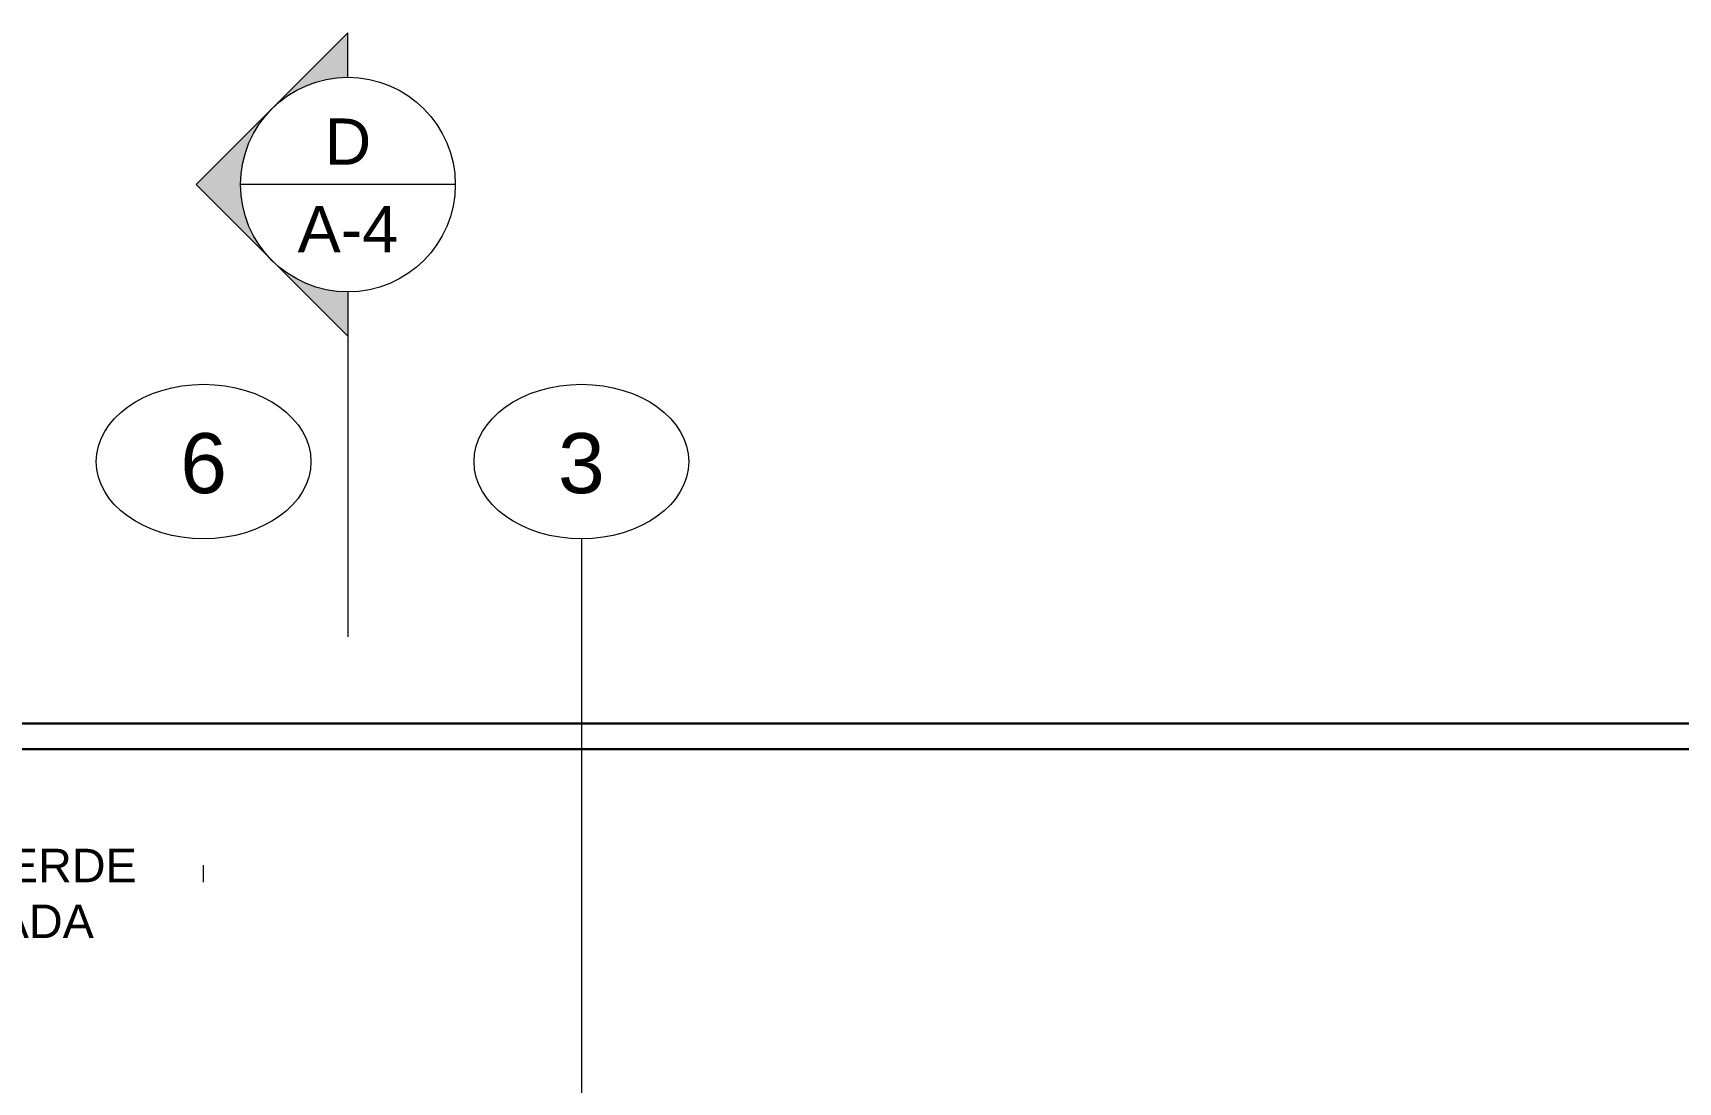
# Model space of a CAD drawing. Extents: x 98839 to 99031, y 101876 to 101926.
# Drawn here: x 98878.09 to 98887.67, y 101919.66 to 101925.77 of the extents above; entities that cross this region are included whole.
import ezdxf
from ezdxf import colors
from ezdxf.entities.mleader import LeaderData, LeaderLine
from ezdxf.enums import TextEntityAlignment as Align
from ezdxf.math import Vec2, Vec3

# ---------------------------------------------------------------- set-up
doc = ezdxf.new("R2010")
doc.units = 0
doc.header["$LTSCALE"] = 8
doc.header["$MEASUREMENT"] = 0
doc.linetypes.add('DASHDOTX2', pattern=[2, 1, -0.5, 0, -0.5])
doc.layers.get('0').update_dxf_attribs({"linetype": 'CONTINUOUS', "lineweight": 9})
for name, color, linetype, lineweight in [('A_ACHU-1', 253, 'CONTINUOUS', 0), ('A_EJES', 75, 'DASHDOTX2', 5), ('A_MURO-ANTE', 7, 'CONTINUOUS', 30), ('A_TEXT-IDEN', 5, 'CONTINUOUS', 18), ('A_TEXT-NOTA', 53, 'CONTINUOUS', 20), ('A_TEXT-SIMB', 195, 'CONTINUOUS', 20)]:
    doc.layers.add(name, color=color, linetype=linetype, lineweight=lineweight)
doc.styles.add('ARIAL', font='arial.ttf')

# ---------------------------------------------------------------- blocks, each defined once
blk = doc.blocks.new('EJE')
at = {"layer": 'A_TEXT-SIMB'}
blk.add_ellipse((0, 0), major_axis=(-0.625, 0), ratio=0.72, dxfattribs=at)
at = {"layer": 'A_TEXT-IDEN', "style": 'ARIAL'}
blk.add_attdef('EJE', text='', height=0.35, dxfattribs=at).set_placement((0, -0.1843), align=Align.CENTER)
blk = doc.blocks.new('*U100')
at = {"layer": 'A_ACHU-1'}
h = blk.add_hatch(color=256, dxfattribs=at)
h.paths.add_polyline_path([(0.221, 0.221), (0, 0), (0.221, -0.221, -0.414214)])
h.paths.add_polyline_path([(0.221, 0.221, -0.198912), (0.4419, 0.3125), (0.4419, 0.4419)])
h.paths.add_polyline_path([(0.4419, -0.4419), (0.4419, -0.3125, -0.198912), (0.221, -0.221)])
at = {"layer": 'A_TEXT-SIMB'}
for p, q in [((0, 0), (0.4419, 0.4419)), ((0.4419, 0.3125), (0.4419, 0.4419)), ((0.7544, 0), (0.1294, 0)), ((0, 0), (0.4419, -0.4419)), ((0.4419, -0.3125), (0.4419, -0.4419)), ((0.4419, -0.3125), (0.4419, -1.3172))]:
    blk.add_line(p, q, dxfattribs=at)
blk.add_circle((0.4419, 0), 0.3125, dxfattribs=at)
at = {"layer": 'A_TEXT-IDEN', "style": 'ARIAL'}
for tag, p in [('CORTE', (0.4419, 0.058)), ('DETALLE', (0.4419, -0.197))]:
    blk.add_attdef(tag, text='', height=0.1346, dxfattribs=at).set_placement(p, align=Align.CENTER)
blk = doc.blocks.new('_Open30')
at = {"color": 0, "linetype": 'ByBlock', "lineweight": -2}
for p, q in [((-1, 0.268), (0, 0)), ((0, 0), (-1, -0.268)), ((0, 0), (-1, 0))]:
    blk.add_line(p, q, dxfattribs=at)

msp = doc.modelspace()

# ---------------------------------------------------------------- linework, layer by layer
at = {"layer": 'A_EJES'}
for p, q in [((98879.0832, 101908.8246), (98879.0832, 101922.8252)), ((98881.2829, 101922.8252), (98881.2829, 101881.9951))]:
    msp.add_line(p, q, dxfattribs=at)
at = {"layer": 'A_MURO-ANTE', "ltscale": 0.5}
for p, q in [((98894.4911, 101921.7494), (98844.4813, 101921.7494)), ((98894.3373, 101921.5994), (98844.6275, 101921.5994))]:
    msp.add_line(p, q, dxfattribs=at)

# ---------------------------------------------------------------- block references
at = {"xscale": 2, "yscale": 2, "zscale": 2}
msp.add_blockref('*U100', (98879.0395, 101924.8887), dxfattribs=at).add_auto_attribs({'DETALLE': 'A-4', 'CORTE': 'D'})
for p, values in [((98879.0832, 101923.2752), {'EJE': '6'}), ((98881.2829, 101923.2752), {'EJE': '3'})]:
    msp.add_blockref('EJE', p).add_auto_attribs(values)

# ---------------------------------------------------------------- leaders
at = {"layer": 'A_TEXT-NOTA'}
ml = msp.add_multileader_mtext('Standard', dxfattribs=at)
ml.set_content('{\\fArial|b0|i0|c0|p32;ZONA VERDE \\PTRATADA}', color=256, style='ARIAL')
ml.set_leader_properties(color=256, linetype='ByLayer', lineweight=-1)
ml.set_arrow_properties(name='OPEN30')
ml.build(insert=Vec2(0, 0))
ml.multileader.update_dxf_attribs({"leader_type": 0, "dogleg_length": 0.78, "arrow_head_size": 0.195})
ctx = ml.context
ctx.base_point, ctx.char_height, ctx.arrow_head_size, ctx.landing_gap_size, ctx.plane_origin = Vec3(98876.8433, 101920.9025), 0.195, 0.195, 0.09, Vec3(98874.8499, 101918.2107)
ctx.text_align_type = 1
notes = []
notes.append((ctx, [(0, (1, 1, 0), (98874.8775, 101920.9025), (1, 0), 1.9658, [(0, [(98874.0524, 101920.0498)], 0, [])])]))
ctx.mtext.insert, ctx.mtext.width, ctx.mtext.alignment, ctx.mtext.flow_direction = Vec3(98877.8087, 101921.0195), 3.450025, 2, 5
for ctx, leaders in notes:
    for number, flags, end, landing, length, lines in leaders:
        leader = LeaderData()
        leader.index, (leader.has_last_leader_line, leader.has_dogleg_vector, leader.attachment_direction) = number, flags
        leader.last_leader_point, leader.dogleg_vector, leader.dogleg_length = Vec3(end), Vec3(landing), length
        for number, points, colour, breaks in lines:
            line = LeaderLine()
            line.index, line.vertices, line.color, line.breaks = number, Vec3.list(points), colors.encode_raw_color(colour), breaks
            leader.lines.append(line)
        ctx.leaders.append(leader)

doc.saveas('drawing.dxf')
